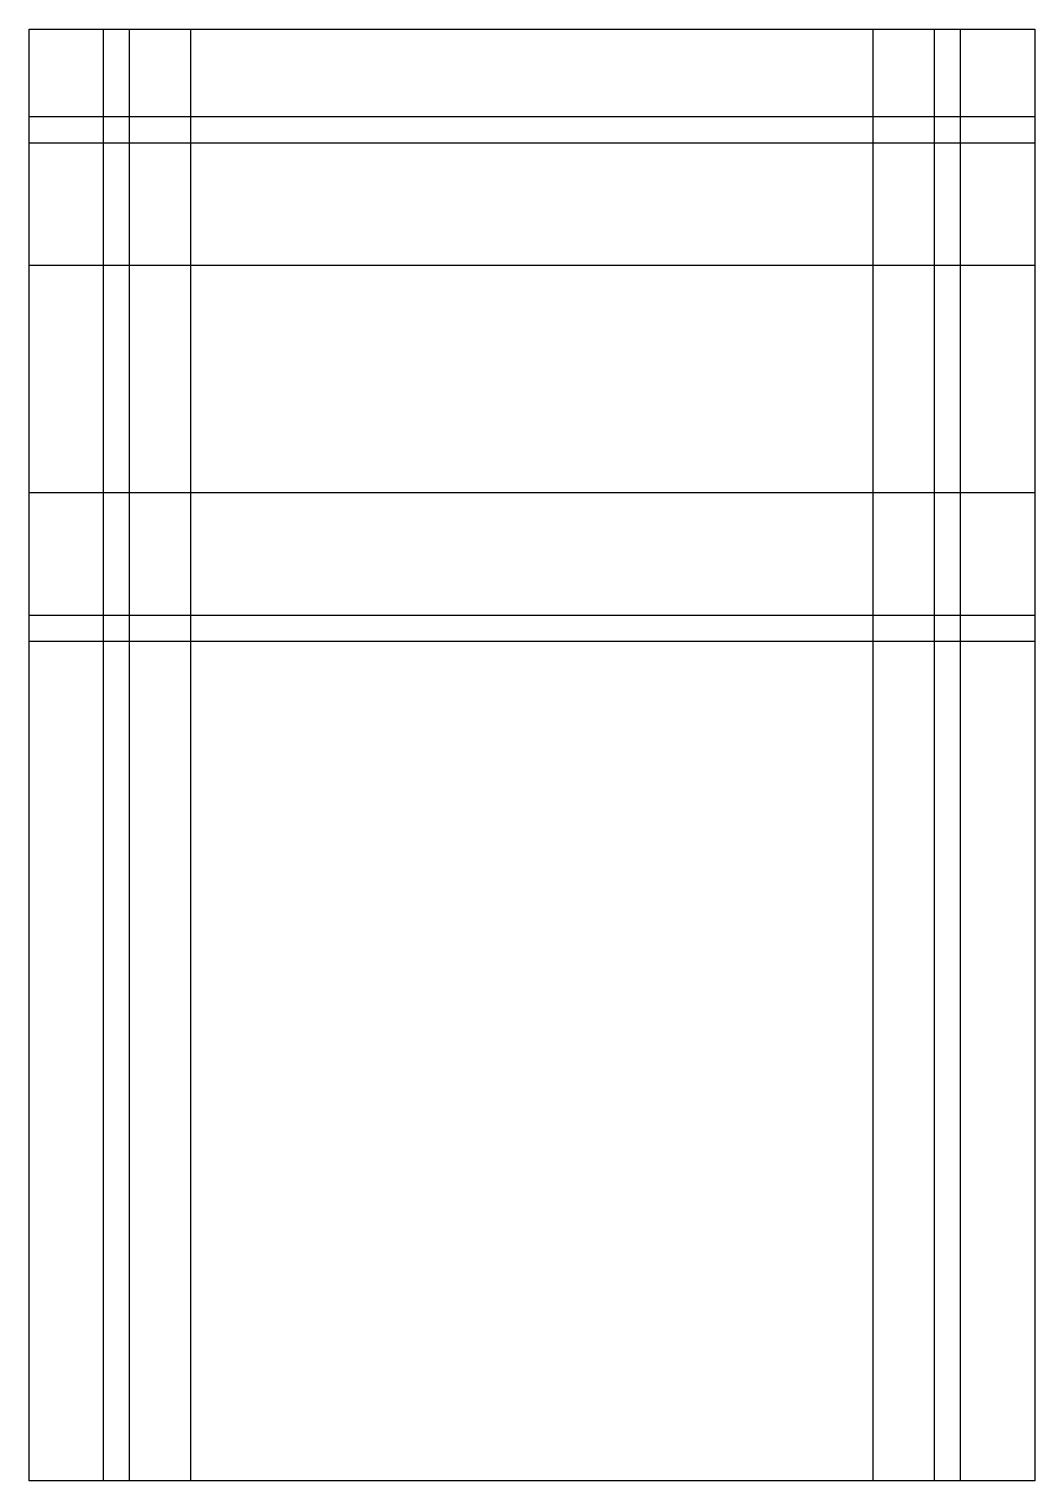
# Model space of a CAD drawing. Header units: millimetres. Extents: x 0 to 115, y 0 to 166.
import ezdxf

# ---------------------------------------------------------------- set-up
doc = ezdxf.new("R2010")
doc.units = ezdxf.units.MM

msp = doc.modelspace()

# ---------------------------------------------------------------- linework, layer by layer
for p, q in [((8.5, 0), (8.5, 166)), ((11.5, 0), (11.5, 166)), ((18.5, 0), (18.5, 166)), ((96.5, 0), (96.5, 166)), ((103.5, 0), (103.5, 166)), ((106.5, 0), (106.5, 166)), ((0, 156), (115, 156)), ((0, 153), (115, 153)), ((0, 139), (115, 139)), ((0, 113), (115, 113)), ((0, 99), (115, 99)), ((0, 96), (115, 96))]:
    msp.add_line(p, q)
msp.add_lwpolyline([(0, 0), (0, 166), (115, 166), (115, 0)], close=True)

doc.saveas('drawing.dxf')
